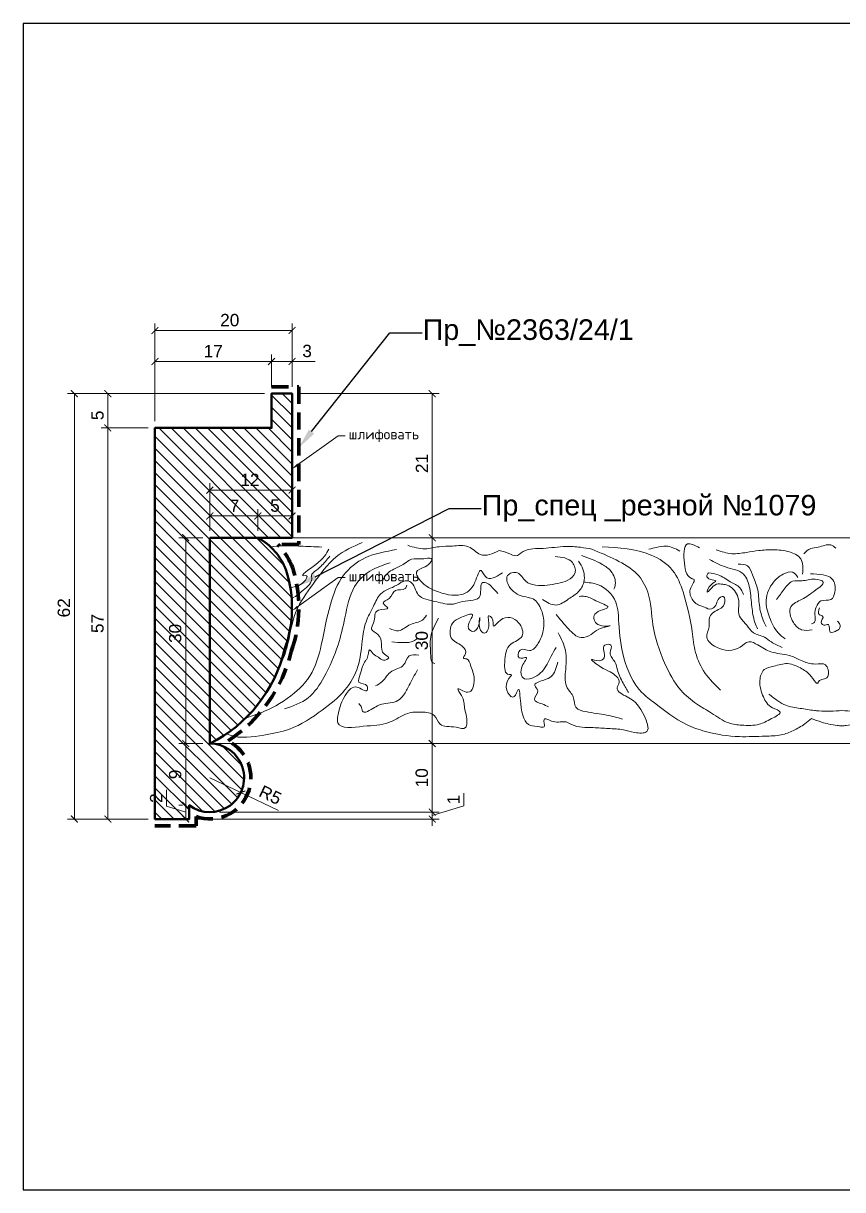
# Model space of a CAD drawing. Header units: millimetres. Extents: x 1289 to 1549, y -5571 to -5401.
# Drawn here: x 1288.6 to 1408.1, y -5571.3 to -5401.3 of the extents above; entities that cross this region are included whole.
import ezdxf
from ezdxf import colors
from ezdxf.entities.mleader import LeaderData, LeaderLine
from ezdxf.math import Vec2, Vec3

# ---------------------------------------------------------------- set-up
doc = ezdxf.new("R2010")
doc.units = ezdxf.units.MM
doc.linetypes.add('HIDDEN', pattern=[0.375, 0.25, -0.125])
for name, color, linetype, lineweight in [('0.15', 7, 'Continuous', 15), ('линия 15', 7, 'Continuous', 15), ('линия 50', 1, 'Continuous', 140), ('служебный слой РАЗМЕРЫ', 7, 'Continuous', 9)]:
    doc.layers.add(name, color=color, linetype=linetype, lineweight=lineweight)
doc.layers.add('Outside panel', color=7, linetype='Continuous', lineweight=18, true_color=0x7f5e57)
doc.layers.add('размеры в модели', color=7, linetype='Continuous')
doc.styles.get("Standard").update_dxf_attribs({"font": 'arial.ttf'})
doc.styles.add('ЕСКД профили текст', font='isocpeur.ttf')
doc.dimstyles.new('M_1', dxfattribs={"dimtxt": 1.8, "dimasz": 1, "dimexe": 1, "dimexo": 1, "dimgap": 0.6, "dimtad": 1, "dimdec": 0, "dimdsep": 46, "dimtxsty": 'Standard', "dimblk": 'ARCHTICK', "dimcen": -5, "dimclrd": 7, "dimclre": 7, "dimclrt": 7, "dimadec": 0, "dimazin": 0, "dimtfac": 1, "dimtdec": 0, "dimtmove": 0, "dimatfit": 3, "dimfxl": 1, "dimtolj": 1, "dimtzin": 0, "dimlwd": 5, "dimlwe": 5, "dimarcsym": 0})

# ---------------------------------------------------------------- blocks, each defined once
blk = doc.blocks.new('_ArchTick')
at = {"color": 0, "linetype": 'ByBlock', "const_width": 0.15}
blk.add_lwpolyline([(-0.5, -0.5), (0.5, 0.5)], dxfattribs=at)
blk = doc.blocks.new('*D17')
at = {"layer": 'Defpoints', "color": 0, "ltscale": 1000, "transparency": 16777216}
for p in [(1322.83, -5473.14), (1315.83, -5476.31), (1322.83, -5476.31)]:
    blk.add_point(p, dxfattribs=at)
at = {"layer": 'линия 15', "color": 7, "lineweight": 5, "ltscale": 1000, "transparency": 16777216}
for p, q in [((1315.83, -5475.31), (1315.83, -5472.14)), ((1322.83, -5475.31), (1322.83, -5472.14)), ((1315.83, -5473.14), (1322.83, -5473.14))]:
    blk.add_line(p, q, dxfattribs=at)
at = {"layer": 'линия 15', "color": 7, "lineweight": 5, "ltscale": 1000, "transparency": 16777216, "rotation": 180}
blk.add_blockref('_ArchTick', (1315.83, -5473.14), dxfattribs=at)
at = {"layer": 'линия 15', "color": 7, "lineweight": 5, "ltscale": 1000, "transparency": 16777216}
blk.add_blockref('_ArchTick', (1322.83, -5473.14), dxfattribs=at)
at = {"layer": 'линия 15', "color": 7, "ltscale": 1000, "transparency": 16777216, "insert": (1319.44, -5471.64), "char_height": 1.8, "attachment_point": 5}
blk.add_mtext('\\A1;7', dxfattribs=at)
blk = doc.blocks.new('*D16')
at = {"layer": 'Defpoints', "color": 0, "ltscale": 1000, "transparency": 16777216}
for p in [(1324.83, -5455.31), (1296.07, -5517.31), (1307.83, -5517.31)]:
    blk.add_point(p, dxfattribs=at)
at = {"layer": 'линия 15', "color": 7, "lineweight": 5, "ltscale": 1000, "transparency": 16777216}
for p, q in [((1323.83, -5455.31), (1295.07, -5455.31)), ((1296.07, -5455.31), (1296.07, -5517.31)), ((1306.83, -5517.31), (1295.07, -5517.31))]:
    blk.add_line(p, q, dxfattribs=at)
for p, rotation in [((1296.07, -5455.31), 90), ((1296.07, -5517.31), 270)]:
    blk.add_blockref('_ArchTick', p, dxfattribs=dict(at, rotation=rotation))
at = {"layer": 'линия 15', "color": 7, "ltscale": 1000, "transparency": 16777216, "insert": (1294.55, -5486.53), "char_height": 1.8, "attachment_point": 5, "rotation": 90}
blk.add_mtext('\\A1;62', dxfattribs=at)
blk = doc.blocks.new('*D15')
at = {"layer": 'Defpoints', "color": 0, "ltscale": 1000, "transparency": 16777216}
for p in [(1327.83, -5446.11), (1327.83, -5455.31), (1307.83, -5460.31)]:
    blk.add_point(p, dxfattribs=at)
at = {"layer": 'линия 15', "color": 7, "lineweight": 5, "ltscale": 1000, "transparency": 16777216}
for p, q in [((1307.83, -5459.31), (1307.83, -5445.11)), ((1307.83, -5446.11), (1327.83, -5446.11)), ((1327.83, -5454.31), (1327.83, -5445.11))]:
    blk.add_line(p, q, dxfattribs=at)
at = {"layer": 'линия 15', "color": 7, "lineweight": 5, "ltscale": 1000, "transparency": 16777216, "rotation": 180}
blk.add_blockref('_ArchTick', (1307.83, -5446.11), dxfattribs=at)
at = {"layer": 'линия 15', "color": 7, "lineweight": 5, "ltscale": 1000, "transparency": 16777216}
blk.add_blockref('_ArchTick', (1327.83, -5446.11), dxfattribs=at)
at = {"layer": 'линия 15', "color": 7, "ltscale": 1000, "transparency": 16777216, "insert": (1318.74, -5444.6), "char_height": 1.8, "attachment_point": 5}
blk.add_mtext('\\A1;20', dxfattribs=at)
blk = doc.blocks.new('*D14')
at = {"layer": 'Defpoints', "color": 0, "ltscale": 1000, "transparency": 16777216}
for p in [(1315.83, -5511.31), (1320.35, -5513.45)]:
    blk.add_point(p, dxfattribs=at)
at = {"layer": 'линия 15', "color": 7, "lineweight": 5, "ltscale": 1000, "transparency": 16777216}
for p in [(1315.83, -5511.31), (1325.87, -5516.06)]:
    blk.add_line(p, (1320.35, -5513.45), dxfattribs=at)
at = {"layer": 'линия 15', "color": 7, "lineweight": 5, "ltscale": 1000, "transparency": 16777216, "rotation": 154.6642434018497}
blk.add_blockref('_ArchTick', (1320.35, -5513.45), dxfattribs=at)
at = {"layer": 'линия 15', "color": 7, "ltscale": 1000, "transparency": 16777216, "insert": (1324.66, -5513.81), "char_height": 1.8, "attachment_point": 5, "rotation": 334.6642}
blk.add_mtext('\\A1;R5', dxfattribs=at)
blk = doc.blocks.new('*D13')
at = {"layer": 'Defpoints', "color": 0, "ltscale": 1000, "transparency": 16777216}
for p in [(1312.83, -5515.31), (1312.31, -5517.31), (1312.83, -5517.31)]:
    blk.add_point(p, dxfattribs=at)
at = {"layer": 'линия 15', "color": 7, "lineweight": 5, "ltscale": 1000, "transparency": 16777216}
for p, q in [((1309.51, -5515.46), (1309.51, -5513.07)), ((1312.31, -5516.31), (1309.51, -5515.46)), ((1311.83, -5515.31), (1311.31, -5515.31)), ((1312.31, -5515.31), (1312.31, -5517.31)), ((1311.83, -5517.31), (1311.31, -5517.31))]:
    blk.add_line(p, q, dxfattribs=at)
for p, rotation in [((1312.31, -5515.31), 90), ((1312.31, -5517.31), 270)]:
    blk.add_blockref('_ArchTick', p, dxfattribs=dict(at, rotation=rotation))
at = {"layer": 'линия 15', "color": 7, "ltscale": 1000, "transparency": 16777216, "insert": (1308, -5514.27), "char_height": 1.8, "attachment_point": 5, "rotation": 90}
blk.add_mtext('\\A1;2', dxfattribs=at)
blk = doc.blocks.new('*D12')
at = {"layer": 'Defpoints', "color": 0, "ltscale": 1000, "transparency": 16777216}
for p in [(1315.83, -5506.31), (1312.31, -5515.31), (1312.83, -5515.31)]:
    blk.add_point(p, dxfattribs=at)
at = {"layer": 'линия 15', "color": 7, "lineweight": 5, "ltscale": 1000, "transparency": 16777216}
for p, q in [((1314.83, -5506.31), (1311.31, -5506.31)), ((1312.31, -5506.31), (1312.31, -5515.31)), ((1311.83, -5515.31), (1311.31, -5515.31))]:
    blk.add_line(p, q, dxfattribs=at)
for p, rotation in [((1312.31, -5506.31), 90), ((1312.31, -5515.31), 270)]:
    blk.add_blockref('_ArchTick', p, dxfattribs=dict(at, rotation=rotation))
at = {"layer": 'линия 15', "color": 7, "ltscale": 1000, "transparency": 16777216, "insert": (1310.79, -5510.81), "char_height": 1.8, "attachment_point": 5, "rotation": 90}
blk.add_mtext('\\A1;9', dxfattribs=at)
blk = doc.blocks.new('*D11')
at = {"layer": 'Defpoints', "color": 0, "ltscale": 1000, "transparency": 16777216}
for p in [(1315.83, -5476.31), (1312.31, -5506.31), (1315.83, -5506.31)]:
    blk.add_point(p, dxfattribs=at)
at = {"layer": 'линия 15', "color": 7, "lineweight": 5, "ltscale": 1000, "transparency": 16777216}
for p, q in [((1314.83, -5476.31), (1311.31, -5476.31)), ((1312.31, -5476.31), (1312.31, -5506.31)), ((1314.83, -5506.31), (1311.31, -5506.31))]:
    blk.add_line(p, q, dxfattribs=at)
for p, rotation in [((1312.31, -5476.31), 90), ((1312.31, -5506.31), 270)]:
    blk.add_blockref('_ArchTick', p, dxfattribs=dict(at, rotation=rotation))
at = {"layer": 'линия 15', "color": 7, "ltscale": 1000, "transparency": 16777216, "insert": (1310.79, -5490.26), "char_height": 1.8, "attachment_point": 5, "rotation": 90}
blk.add_mtext('\\A1;30', dxfattribs=at)
blk = doc.blocks.new('*D10')
at = {"layer": 'Defpoints', "color": 0, "ltscale": 1000, "transparency": 16777216}
for p in [(1327.83, -5469.38), (1315.83, -5476.31), (1327.83, -5476.31)]:
    blk.add_point(p, dxfattribs=at)
at = {"layer": 'линия 15', "color": 7, "lineweight": 5, "ltscale": 1000, "transparency": 16777216}
for p, q in [((1315.83, -5475.31), (1315.83, -5468.38)), ((1327.83, -5475.31), (1327.83, -5468.38)), ((1315.83, -5469.38), (1327.83, -5469.38))]:
    blk.add_line(p, q, dxfattribs=at)
at = {"layer": 'линия 15', "color": 7, "lineweight": 5, "ltscale": 1000, "transparency": 16777216, "rotation": 180}
blk.add_blockref('_ArchTick', (1315.83, -5469.38), dxfattribs=at)
at = {"layer": 'линия 15', "color": 7, "lineweight": 5, "ltscale": 1000, "transparency": 16777216}
blk.add_blockref('_ArchTick', (1327.83, -5469.38), dxfattribs=at)
at = {"layer": 'линия 15', "color": 7, "ltscale": 1000, "transparency": 16777216, "insert": (1321.68, -5467.88), "char_height": 1.8, "attachment_point": 5}
blk.add_mtext('\\A1;12', dxfattribs=at)
blk = doc.blocks.new('*D9')
at = {"layer": 'Defpoints', "color": 0, "ltscale": 1000, "transparency": 16777216}
for p in [(1316.22, -5516.29), (1312.83, -5517.31), (1348.27, -5517.31)]:
    blk.add_point(p, dxfattribs=at)
at = {"layer": 'линия 15', "color": 7, "lineweight": 5, "ltscale": 1000, "transparency": 16777216}
for p, q in [((1352.89, -5515.41), (1352.89, -5513.55)), ((1317.22, -5516.29), (1349.27, -5516.29)), ((1348.27, -5516.29), (1348.27, -5515.29)), ((1348.27, -5516.8), (1352.89, -5515.41)), ((1348.27, -5516.29), (1348.27, -5517.31)), ((1348.27, -5516.29), (1348.27, -5517.31)), ((1313.83, -5517.31), (1349.27, -5517.31)), ((1348.27, -5517.31), (1348.27, -5518.31))]:
    blk.add_line(p, q, dxfattribs=at)
for p, rotation in [((1348.27, -5516.29), 270), ((1348.27, -5517.31), 90)]:
    blk.add_blockref('_ArchTick', p, dxfattribs=dict(at, rotation=rotation))
at = {"layer": 'линия 15', "color": 7, "ltscale": 1000, "transparency": 16777216, "insert": (1351.38, -5514.48), "char_height": 1.8, "attachment_point": 5, "rotation": 90}
blk.add_mtext('\\A1;1', dxfattribs=at)
blk = doc.blocks.new('*D8')
at = {"layer": 'Defpoints', "color": 0, "ltscale": 1000, "transparency": 16777216}
for p in [(1315.83, -5506.31), (1316.22, -5516.29), (1348.27, -5516.29)]:
    blk.add_point(p, dxfattribs=at)
at = {"layer": 'линия 15', "color": 7, "lineweight": 5, "ltscale": 1000, "transparency": 16777216}
for p, q in [((1316.83, -5506.31), (1349.27, -5506.31)), ((1348.27, -5506.31), (1348.27, -5516.29)), ((1317.22, -5516.29), (1349.27, -5516.29))]:
    blk.add_line(p, q, dxfattribs=at)
for p, rotation in [((1348.27, -5506.31), 90), ((1348.27, -5516.29), 270)]:
    blk.add_blockref('_ArchTick', p, dxfattribs=dict(at, rotation=rotation))
at = {"layer": 'линия 15', "color": 7, "ltscale": 1000, "transparency": 16777216, "insert": (1346.76, -5511.3), "char_height": 1.8, "attachment_point": 5, "rotation": 90}
blk.add_mtext('\\A1;10', dxfattribs=at)
blk = doc.blocks.new('*D7')
at = {"layer": 'Defpoints', "color": 0, "ltscale": 1000, "transparency": 16777216}
for p in [(1327.83, -5476.31), (1315.83, -5506.31), (1348.27, -5506.31)]:
    blk.add_point(p, dxfattribs=at)
at = {"layer": 'линия 15', "color": 7, "lineweight": 5, "ltscale": 1000, "transparency": 16777216}
for p, q in [((1328.83, -5476.31), (1349.27, -5476.31)), ((1348.27, -5476.31), (1348.27, -5506.31)), ((1316.83, -5506.31), (1349.27, -5506.31))]:
    blk.add_line(p, q, dxfattribs=at)
for p, rotation in [((1348.27, -5476.31), 90), ((1348.27, -5506.31), 270)]:
    blk.add_blockref('_ArchTick', p, dxfattribs=dict(at, rotation=rotation))
at = {"layer": 'линия 15', "color": 7, "ltscale": 1000, "transparency": 16777216, "insert": (1346.75, -5491.31), "char_height": 1.8, "attachment_point": 5, "rotation": 90}
blk.add_mtext('\\A1;30', dxfattribs=at)
blk = doc.blocks.new('*D6')
at = {"layer": 'Defpoints', "color": 0, "ltscale": 1000, "transparency": 16777216}
for p in [(1327.83, -5455.31), (1327.83, -5476.31), (1348.27, -5476.31)]:
    blk.add_point(p, dxfattribs=at)
at = {"layer": 'линия 15', "color": 7, "lineweight": 5, "ltscale": 1000, "transparency": 16777216}
for p, q in [((1328.83, -5455.31), (1349.27, -5455.31)), ((1348.27, -5455.31), (1348.27, -5476.31)), ((1328.83, -5476.31), (1349.27, -5476.31))]:
    blk.add_line(p, q, dxfattribs=at)
for p, rotation in [((1348.27, -5455.31), 90), ((1348.27, -5476.31), 270)]:
    blk.add_blockref('_ArchTick', p, dxfattribs=dict(at, rotation=rotation))
at = {"layer": 'линия 15', "color": 7, "ltscale": 1000, "transparency": 16777216, "insert": (1346.77, -5465.49), "char_height": 1.8, "attachment_point": 5, "rotation": 90}
blk.add_mtext('\\A1;21', dxfattribs=at)
blk = doc.blocks.new('*D5')
at = {"layer": 'Defpoints', "color": 0, "ltscale": 1000, "transparency": 16777216}
for p in [(1307.83, -5460.31), (1300.96, -5517.31), (1307.83, -5517.31)]:
    blk.add_point(p, dxfattribs=at)
at = {"layer": 'линия 15', "color": 7, "lineweight": 5, "ltscale": 1000, "transparency": 16777216}
for p, q in [((1306.83, -5460.31), (1299.96, -5460.31)), ((1300.96, -5460.31), (1300.96, -5517.31)), ((1306.83, -5517.31), (1299.96, -5517.31))]:
    blk.add_line(p, q, dxfattribs=at)
for p, rotation in [((1300.96, -5460.31), 90), ((1300.96, -5517.31), 270)]:
    blk.add_blockref('_ArchTick', p, dxfattribs=dict(at, rotation=rotation))
at = {"layer": 'линия 15', "color": 7, "ltscale": 1000, "transparency": 16777216, "insert": (1299.45, -5488.81), "char_height": 1.8, "attachment_point": 5, "rotation": 90}
blk.add_mtext('\\A1;57', dxfattribs=at)
blk = doc.blocks.new('*D4')
at = {"layer": 'Defpoints', "color": 0, "ltscale": 1000, "transparency": 16777216}
for p in [(1324.83, -5455.31), (1300.96, -5460.31), (1307.83, -5460.31)]:
    blk.add_point(p, dxfattribs=at)
at = {"layer": 'линия 15', "color": 7, "lineweight": 5, "ltscale": 1000, "transparency": 16777216}
for p, q in [((1323.83, -5455.31), (1299.96, -5455.31)), ((1300.96, -5455.31), (1300.96, -5460.31)), ((1306.83, -5460.31), (1299.96, -5460.31))]:
    blk.add_line(p, q, dxfattribs=at)
for p, rotation in [((1300.96, -5455.31), 90), ((1300.96, -5460.31), 270)]:
    blk.add_blockref('_ArchTick', p, dxfattribs=dict(at, rotation=rotation))
at = {"layer": 'линия 15', "color": 7, "ltscale": 1000, "transparency": 16777216, "insert": (1299.45, -5458.48), "char_height": 1.8, "attachment_point": 5, "rotation": 90}
blk.add_mtext('\\A1;5', dxfattribs=at)
blk = doc.blocks.new('*D3')
at = {"layer": 'Defpoints', "color": 0, "ltscale": 1000, "transparency": 16777216}
for p in [(1307.83, -5450.62), (1324.83, -5455.31), (1307.83, -5460.31)]:
    blk.add_point(p, dxfattribs=at)
at = {"layer": 'линия 15', "color": 7, "lineweight": 5, "ltscale": 1000, "transparency": 16777216}
for p, q in [((1307.83, -5459.31), (1307.83, -5449.62)), ((1324.83, -5454.31), (1324.83, -5449.62)), ((1324.83, -5450.62), (1307.83, -5450.62))]:
    blk.add_line(p, q, dxfattribs=at)
at = {"layer": 'линия 15', "color": 7, "lineweight": 5, "ltscale": 1000, "transparency": 16777216, "rotation": 180}
blk.add_blockref('_ArchTick', (1307.83, -5450.62), dxfattribs=at)
at = {"layer": 'линия 15', "color": 7, "lineweight": 5, "ltscale": 1000, "transparency": 16777216}
blk.add_blockref('_ArchTick', (1324.83, -5450.62), dxfattribs=at)
at = {"layer": 'линия 15', "color": 7, "ltscale": 1000, "transparency": 16777216, "insert": (1316.33, -5449.12), "char_height": 1.8, "attachment_point": 5}
blk.add_mtext('\\A1;17', dxfattribs=at)
blk = doc.blocks.new('*D2')
at = {"layer": 'Defpoints', "color": 0, "ltscale": 1000, "transparency": 16777216}
for p in [(1327.83, -5450.62), (1324.83, -5455.31), (1327.83, -5455.31)]:
    blk.add_point(p, dxfattribs=at)
at = {"layer": 'линия 15', "color": 7, "lineweight": 5, "ltscale": 1000, "transparency": 16777216}
for p, q in [((1324.83, -5454.31), (1324.83, -5449.62)), ((1327.83, -5454.31), (1327.83, -5449.62)), ((1324.83, -5450.62), (1327.83, -5450.62)), ((1327.83, -5450.62), (1331.21, -5450.62))]:
    blk.add_line(p, q, dxfattribs=at)
at = {"layer": 'линия 15', "color": 7, "lineweight": 5, "ltscale": 1000, "transparency": 16777216, "rotation": 180}
blk.add_blockref('_ArchTick', (1324.83, -5450.62), dxfattribs=at)
at = {"layer": 'линия 15', "color": 7, "lineweight": 5, "ltscale": 1000, "transparency": 16777216}
blk.add_blockref('_ArchTick', (1327.83, -5450.62), dxfattribs=at)
at = {"layer": 'линия 15', "color": 7, "ltscale": 1000, "transparency": 16777216, "insert": (1330.02, -5449.1), "char_height": 1.8, "attachment_point": 5}
blk.add_mtext('\\A1;3', dxfattribs=at)

msp = doc.modelspace()

# ---------------------------------------------------------------- hatches: boundary and pattern name
at = {"layer": 'Outside panel', "ltscale": 1000}
h = msp.add_hatch(dxfattribs=at)
h.set_pattern_fill('ANSI31', color=256, scale=10, angle=-90)
h.set_pattern_definition([(315, (93983.6484, 301811.1182), (0.8838834765, 0.8838834765), [])])
h.paths.add_polyline_path([(1326.74, -5492.59, 0.16663), (1326.97, -5481.07, 0.179939), (1322.83, -5476.31), (1315.83, -5476.31), (1315.83, -5506.31, 0.222451)], flags=17)
h.paths.add_polyline_path([(1322.83, -5476.31), (1327.83, -5476.31), (1327.83, -5455.31), (1324.83, -5455.31), (1324.83, -5460.31), (1307.83, -5460.31), (1307.83, -5517.31), (1312.83, -5517.31), (1312.83, -5515.31, 1.387426), (1315.83, -5506.31), (1315.83, -5476.31)])

# ---------------------------------------------------------------- linework, layer by layer
at = {"color": 6, "ltscale": 1000}
msp.add_lwpolyline([(1288.63, -5571.34), (1543.63, -5571.34), (1543.63, -5401.34), (1288.63, -5401.34)], close=True, dxfattribs=at)
at = {"lineweight": 50}
msp.add_lwpolyline([(1322.83, -5476.31, -0.179939), (1326.97, -5481.07, -0.16663), (1326.74, -5492.59, -0.222451), (1315.83, -5506.31, -1.387426), (1312.83, -5515.31), (1312.83, -5517.31), (1307.83, -5517.31), (1307.83, -5460.31), (1324.83, -5460.31), (1324.83, -5455.31), (1327.83, -5455.31), (1327.83, -5476.31)], format="xyb", close=True, dxfattribs=at)
for points in [[(1322.83, -5476.31), (1315.83, -5476.31)], [(1315.83, -5506.31), (1315.83, -5476.31)]]:
    msp.add_lwpolyline(points, dxfattribs=at)
at = {"layer": '0.15', "color": 7, "ltscale": 1000}
for points in [[(1408.03, -5476.31), (1327.83, -5476.31)], [(1408.03, -5476.31), (1508.03, -5476.31)], [(1408.03, -5506.31), (1315.83, -5506.31)], [(1408.03, -5506.31), (1508.03, -5506.31)]]:
    msp.add_lwpolyline(points, dxfattribs=at)
for points, knots in [([(1325.78, -5495.58), (1326.32, -5494.56), (1327.45, -5491.78), (1327.87, -5487.11), (1331.05, -5482.97), (1333.74, -5478.95), (1336.7, -5477.62), (1338.03, -5477.02)], [101.355708, 101.355708, 101.355708, 101.355708, 104.776411, 110.347867, 114.943983, 120.198146, 124.493393, 124.493393, 124.493393, 124.493393]), ([(1344.7, -5477.42), (1345.55, -5477.69), (1347.06, -5478.17), (1349.25, -5477.52), (1351.33, -5477.59), (1353.59, -5477.19), (1355.44, -5479.37), (1357.06, -5478.69), (1358.03, -5478.15)], [0, 0, 0, 0, 2.598263, 4.659404, 6.598351, 8.944382, 11.008411, 13.892194, 13.892194, 13.892194, 13.892194]), ([(1343.05, -5478.04), (1341.48, -5478.31), (1338.56, -5478.8), (1334.87, -5481.74), (1333.12, -5486.48), (1332.29, -5491.5), (1331.05, -5496), (1328.16, -5499.21), (1324.87, -5501.27), (1322.16, -5502.25), (1321.06, -5502.6)], [0, 0, 0, 0, 4.722519, 8.762068, 13.439112, 19.470689, 24.221295, 27.026779, 32.231184, 35.684963, 35.684963, 35.684963, 35.684963]), ([(1324.66, -5477.62), (1325.36, -5477.57), (1326.69, -5477.41), (1329.33, -5477.56), (1331.15, -5477.63), (1332.19, -5477.67)], [14.256597, 14.256597, 14.256597, 14.256597, 16.370514, 18.787224, 21.905043, 21.905043, 21.905043, 21.905043]), ([(1333.2, -5477.98), (1332.83, -5478.64), (1332.17, -5479.82), (1328.57, -5482.02), (1330.32, -5481.73), (1329.22, -5483.42), (1328.23, -5483.39), (1327.63, -5483.6), (1327.58, -5483.61)], [0, 0, 0, 0, 2.950829, 5.32058, 5.726368, 6.726424, 8.725445, 8.888679, 8.888679, 8.888679, 8.888679]), ([(1333.35, -5479.02), (1332.91, -5479.53), (1332.22, -5480.32), (1331.32, -5481.13), (1330.55, -5481.62), (1330.76, -5482.27), (1330.54, -5483.07), (1329.65, -5483.77), (1328.78, -5484.58), (1328.18, -5484.96), (1327.8, -5485.08), (1327.76, -5485.1)], [0, 0, 0, 0, 1.996613, 3.095658, 3.854982, 4.254205, 4.987272, 6.195873, 7.548894, 8.455885, 8.551586, 8.551586, 8.551586, 8.551586]), ([(1357.83, -5484.42), (1357.56, -5484.12), (1357.08, -5483.61), (1356.46, -5482.96), (1355.04, -5482.6), (1355.9, -5485.72), (1353, -5485.32), (1351.02, -5486.29), (1348.82, -5485.49), (1346, -5485.22), (1345.74, -5483.12), (1344.38, -5482.32), (1342.85, -5483.57), (1340.65, -5484.07), (1339.69, -5486.49), (1338.41, -5488.61), (1338, -5491.7), (1337.69, -5495.2), (1335.61, -5498.83), (1331.99, -5501.7), (1328.07, -5504.3), (1323.4, -5505.15), (1320.14, -5505.67), (1318.44, -5504.95), (1318.28, -5504.87)], [0, 0, 0, 0, 1.198554, 2.090345, 2.791525, 4.711575, 7.42895, 8.798671, 11.397569, 14.158007, 16.096489, 16.742124, 18.489454, 21.127573, 23.237023, 25.752615, 28.63287, 32.389, 36.265198, 40.709546, 46.218257, 50.045629, 55.000192, 55.540931, 55.540931, 55.540931, 55.540931]), ([(1403.59, -5502.65), (1404.08, -5502.84), (1404.91, -5503.16), (1406.18, -5503.51), (1407.17, -5503.65), (1407.81, -5503.72), (1408.03, -5503.74)], [0, 0, 0, 0, 1.581407, 2.669512, 3.938528, 4.588421, 4.588421, 4.588421, 4.588421]), ([(1412.46, -5502.65), (1411.97, -5502.84), (1411.14, -5503.16), (1409.87, -5503.51), (1408.88, -5503.65), (1408.24, -5503.72), (1408.03, -5503.74)], [0, 0, 0, 0, 1.581407, 2.669512, 3.938528, 4.588421, 4.588421, 4.588421, 4.588421])]:
    msp.add_open_spline(points, degree=3, knots=knots, dxfattribs=at)
for points in [[(1371.56, -5477.97), (1375.1, -5479.55), (1378.13, -5481.58), (1379.71, -5484.23), (1380.46, -5489.03), (1382.17, -5494.53), (1384.57, -5498.57), (1386.84, -5500.53), (1389, -5501.86), (1391.53, -5503.31), (1393.42, -5503.63), (1395.95, -5503.5), (1397.78, -5502.68), (1399.04, -5501.73), (1397.9, -5501.1), (1396.58, -5499.52), (1396.07, -5497.12), (1396.7, -5495.54), (1398.09, -5495.04), (1400.11, -5494.66), (1402.2, -5495.42), (1403.77, -5496.81), (1404.53, -5497.5), (1404.56, -5497.38), (1405.82, -5496.74), (1406.01, -5495.54), (1405.63, -5494.85), (1404.18, -5494.72), (1401.97, -5494.15), (1400.33, -5493.46), (1397.68, -5492.95), (1395.78, -5491.94), (1394.46, -5491.5), (1393.19, -5492.26), (1389.72, -5492.26), (1388.33, -5490.81), (1388.65, -5489.29), (1388.77, -5487.84), (1389.34, -5487.14), (1390.86, -5486), (1390.73, -5484.87), (1389.97, -5485.31), (1389.66, -5486.13), (1388.77, -5486.7), (1387.7, -5486.32), (1387.45, -5486.26), (1386.19, -5485.25), (1386, -5483.6), (1386.38, -5482.34), (1386.19, -5482.28), (1385.43, -5481.58), (1385.05, -5480), (1385.49, -5477.22), (1387.26, -5477.79)], [(1402.48, -5478.64), (1403.49, -5477.88), (1404.56, -5477.69), (1406.4, -5477.37), (1407.16, -5477.81)], [(1358.03, -5478.15), (1359.59, -5478.66), (1360.4, -5478.94), (1361.56, -5478.34), (1364.46, -5477.86), (1367.76, -5477.58), (1369.9, -5477.71), (1371.56, -5477.97)], [(1366.2, -5479.05), (1368.72, -5479.93), (1369.1, -5481.45), (1368.03, -5482.52), (1366.58, -5482.96), (1365.06, -5483.22), (1363.36, -5483.22), (1361.91, -5482.65), (1360.71, -5481.45), (1359.26, -5481.83), (1359.51, -5483.41), (1361.53, -5484.86), (1362.98, -5485.24), (1364.18, -5486.82), (1364.56, -5489.22), (1363.74, -5491.68), (1362.47, -5492.76), (1361.09, -5492.69), (1360.96, -5493.83), (1361.97, -5493.77), (1361.4, -5495.03), (1361.72, -5496.86), (1363.23, -5496.61), (1364.31, -5495.79), (1365.63, -5493.58), (1366.33, -5492.31)], [(1370.05, -5478.92), (1373.08, -5480.19), (1374.34, -5481.2), (1374.97, -5483.15), (1374.78, -5483.79)], [(1373.06, -5477.63), (1380.2, -5478.84), (1383.34, -5481.07), (1384.86, -5484.22), (1386.18, -5490), (1386.69, -5493.04), (1388.1, -5496.08), (1390.33, -5498.51)], [(1384.38, -5478.25), (1382.37, -5477.52), (1381.01, -5477.73), (1379.85, -5477.97)], [(1402.29, -5481.61), (1402.03, -5479.4), (1400.39, -5478.38), (1397.98, -5478.07), (1395.9, -5478.19), (1394.13, -5478.45), (1391.98, -5478.64), (1389.7, -5478.07)], [(1342.13, -5479.96), (1339.19, -5481.18), (1336.96, -5483.41), (1335.54, -5487.98), (1334.53, -5491.94), (1332.5, -5496.61), (1330.17, -5499.65), (1326.72, -5501.27)], [(1358.52, -5481.41), (1357.46, -5482.04), (1356.26, -5482.16), (1355.39, -5481.09), (1354.51, -5482.79), (1352.5, -5484.61), (1348.74, -5484.04), (1346.29, -5482.22), (1345.98, -5481.35), (1347.23, -5480.53), (1348.11, -5479.78), (1348.24, -5479.46), (1347.3, -5479.34), (1346.86, -5479.4), (1345.23, -5479.46), (1344.22, -5480.09), (1342.66, -5480.91), (1341.78, -5481.47), (1341.02, -5482.79), (1341.02, -5483.1)], [(1364.37, -5485.3), (1366.33, -5486.12), (1368.16, -5485.24), (1369.61, -5484.17), (1370.38, -5482.78), (1369.99, -5480.31), (1369.61, -5479.74)], [(1388.71, -5479.5), (1391.05, -5480.57), (1393.7, -5481.64), (1394.58, -5483.73), (1394.9, -5486.38), (1395.34, -5488.66), (1395.72, -5489.6)], [(1396.96, -5489.26), (1396.45, -5488.04), (1396, -5486.19), (1395.68, -5483.62), (1394.97, -5481.7), (1394.27, -5480.42), (1392.92, -5480.16)], [(1388.58, -5481.45), (1388.33, -5481.83), (1388.84, -5482.4), (1389.66, -5482.59), (1388.96, -5483.16), (1388.39, -5484.23), (1389.72, -5483.1), (1390.67, -5483.1), (1391.3, -5483.22), (1392.18, -5483.79), (1393, -5485.81), (1393, -5487.46), (1393.63, -5488.47), (1394.14, -5489.04), (1395.15, -5490.17), (1396.73, -5490.8), (1397.74, -5491.5), (1399.31, -5492.32)], [(1388.58, -5481.45), (1389.97, -5481.71), (1391.74, -5482.72), (1393.13, -5483.6), (1393.7, -5484.61)], [(1401.59, -5482.09), (1400.89, -5481.33), (1399.44, -5481.64), (1398.05, -5482.78), (1396.98, -5485.43), (1397.48, -5487.9), (1398.73, -5490.19), (1399.76, -5491.06)], [(1403.67, -5489.73), (1402.16, -5489.73), (1400.96, -5488.66), (1400.58, -5486.38), (1402.16, -5485.31), (1404.24, -5483.92), (1405.31, -5482.78), (1404.11, -5482.34), (1402.22, -5482.59), (1400.83, -5482.66), (1399.63, -5483.79), (1398.49, -5485.31)], [(1403.45, -5481.59), (1405.29, -5481.72), (1406.56, -5482.29), (1407, -5484.25), (1406.43, -5485.33), (1404.97, -5485.52), (1404.28, -5486.41), (1404.09, -5487.49), (1404.02, -5488.63), (1403.58, -5488.88)], [(1344.58, -5483.22), (1344.32, -5483.72), (1342.94, -5483.98), (1342, -5485.17), (1341.12, -5485.86), (1341.81, -5486.56), (1340.43, -5486.87), (1339.73, -5488.7), (1339.42, -5489.64), (1340.36, -5490.4), (1340.87, -5491.78), (1341.31, -5493.29), (1341.93, -5493.8), (1341.18, -5494.17), (1340.43, -5493.73), (1339.67, -5493.23), (1339.1, -5492.66), (1338.79, -5493.92), (1338.54, -5494.24), (1337.78, -5496.19), (1337.59, -5497.38), (1338.79, -5497.95), (1338.79, -5498.52), (1337.28, -5498.08), (1335.77, -5499.02), (1334.64, -5501.6), (1334.51, -5503.3), (1338.22, -5503.8), (1341.93, -5503.24), (1343.51, -5502.48), (1344.7, -5501.92), (1346.78, -5501.73), (1348.54, -5502.23), (1349.42, -5503.49), (1351.75, -5503.93), (1353.13, -5503.99), (1353.32, -5503.3), (1353, -5501.1), (1352.56, -5499.33), (1352, -5498.33), (1353.44, -5498.83), (1354.39, -5496.94), (1353.88, -5494.93), (1353.26, -5493.98), (1352.82, -5493.86), (1353.13, -5493.23), (1352.63, -5492.1), (1351.05, -5490.9), (1351.24, -5488.76), (1352.56, -5487.88), (1354.14, -5487.5), (1353.57, -5489.52), (1354.2, -5489.96), (1355.02, -5489.14), (1355.21, -5487.94), (1355.21, -5489.52), (1355.9, -5490.21), (1356.53, -5489.26), (1356.59, -5487.69), (1356.97, -5488), (1357.22, -5489.2), (1358.22, -5488.32), (1360.87, -5488.7), (1361.37, -5490.65), (1359.73, -5491.84), (1358.85, -5494.49), (1359.48, -5496.25), (1359.8, -5496.25), (1359.23, -5497.19), (1360.24, -5499.46), (1360.8, -5498.45), (1361.18, -5500.47), (1362.63, -5503.68), (1363.95, -5503.87), (1364.58, -5503.87), (1364.58, -5502.8), (1365.9, -5503.11), (1367.79, -5503.17), (1368.6, -5503.55), (1371.77, -5503.99), (1373.97, -5504.12), (1376.17, -5504.31), (1377.8, -5504.69), (1379.57, -5504.56), (1379.19, -5502.23), (1376.73, -5499.52), (1375.23, -5498.2), (1375.54, -5497.38), (1374.22, -5495.87), (1372.84, -5495.12), (1371.51, -5494.05), (1372.65, -5494.24), (1373.34, -5493.8), (1373.46, -5491.97), (1374.34, -5491.97), (1374.22, -5493.04), (1374.91, -5494.42), (1375.29, -5495.56), (1376.11, -5497.51), (1376.92, -5498.89)], [(1370.38, -5482.78), (1372.46, -5483.16), (1375.04, -5485.68), (1375.48, -5488.76), (1376.23, -5493.8), (1378.87, -5498.89), (1380.63, -5500.34), (1385.34, -5503.53), (1388.11, -5504.54), (1393.08, -5505.3), (1396.85, -5505.23), (1399.18, -5505.04), (1400.95, -5504.41), (1402.61, -5503.45), (1403.59, -5502.65)], [(1366.33, -5487.51), (1368.16, -5489.6), (1369.99, -5490.86), (1371.44, -5490.42), (1372.57, -5489.66), (1374.22, -5489.16), (1372.45, -5488.97), (1372.01, -5487.45), (1373.9, -5486.44), (1372.13, -5485.49), (1370.55, -5484.86), (1369.73, -5484.86)], [(1404.78, -5486.52), (1404.76, -5487.55), (1405.26, -5487.77), (1405.01, -5488.67), (1405.61, -5489.05), (1406.06, -5488.95), (1406.18, -5489.25), (1406.33, -5490.07), (1407.31, -5489.85), (1407.68, -5489.52), (1407.73, -5488.95), (1407.41, -5488.47)], [(1342.05, -5489.56), (1343.37, -5489.86), (1345.11, -5488.95), (1346.84, -5488.33), (1347.45, -5487.62)], [(1349.18, -5488.03), (1348.06, -5490.78), (1348.06, -5493.54), (1348.37, -5494.56), (1348.67, -5494.66)], [(1342.36, -5491.5), (1344.19, -5491.6), (1345.51, -5491.39), (1346.13, -5490.99)], [(1366.64, -5490.17), (1367.71, -5492.76), (1367.71, -5495.85), (1367.97, -5498.19), (1368.85, -5499.52), (1369.23, -5501.03), (1370.68, -5501.66), (1373.71, -5502.17), (1376.05, -5502.74)], [(1346.33, -5493.43), (1344.9, -5493.54), (1344.09, -5494.86), (1342.36, -5495.78), (1340.93, -5497.31), (1340.01, -5497.92)], [(1346.13, -5495.58), (1344.9, -5497.82), (1344.09, -5499.25), (1343.27, -5500.06), (1340.93, -5500.57), (1339.09, -5501.49), (1338.18, -5501.7), (1337.97, -5501.08), (1337.57, -5500.47)], [(1366.58, -5494.46), (1365.63, -5496.55), (1364.56, -5497.05), (1363.23, -5497.87), (1363.67, -5498.57), (1363.17, -5499.9), (1364.31, -5500.53), (1365.25, -5500.97)], [(1397.37, -5499.09), (1398.7, -5500.1), (1399.84, -5500.74), (1401.93, -5501.18), (1404.02, -5501.5), (1404.66, -5501.56), (1408.03, -5501.5)], [(1418.68, -5499.09), (1417.35, -5500.1), (1416.21, -5500.74), (1414.12, -5501.18), (1412.03, -5501.5), (1411.4, -5501.56), (1408.03, -5501.5)]]:
    msp.add_spline(points, degree=3, dxfattribs=at)
at = {"layer": 'линия 50', "color": 1, "linetype": 'HIDDEN', "ltscale": 10, "true_color": 0xff0909}
msp.add_lwpolyline([(1324.83, -5454.31), (1328.83, -5454.31), (1328.83, -5477.31), (1325.76, -5477.31, -0.101935), (1327.92, -5480.75, -0.166169), (1327.7, -5492.88, -0.19095), (1318.49, -5505.93, -0.94149), (1313.83, -5516.96), (1313.83, -5518.31), (1307.83, -5518.31)], format="xyb", dxfattribs=at)

# ---------------------------------------------------------------- dimensions: what is measured, and where the dimension line sits
at = {"layer": 'линия 15', "color": 7, "ltscale": 1000}
for base, p1, p2, picture, middle in [((1327.83, -5446.11), (1307.83, -5460.31), (1327.83, -5455.31), '*D15', (1318.74, -5446.11)), ((1327.83, -5450.62), (1324.83, -5455.31), (1327.83, -5455.31), '*D2', (1330.02, -5450.62)), ((1327.83, -5469.38), (1315.83, -5476.31), (1327.83, -5476.31), '*D10', (1321.68, -5469.38)), ((1322.83, -5473.14), (1315.83, -5476.31), (1322.83, -5476.31), '*D17', (1319.44, -5473.14))]:
    dim = msp.add_linear_dim(base=base, p1=p1, p2=p2, dimstyle='M_1', dxfattribs=at)
    dim.commit()
    dim.dimension.update_dxf_attribs({"geometry": picture, "text_midpoint": middle, "dimtype": 128})
dim = msp.add_linear_dim(base=(1307.83, -5450.62), p1=(1324.83, -5455.31), p2=(1307.83, -5460.31), dimstyle='M_1', dxfattribs=at)
dim.commit()
dim.dimension.update_dxf_attribs({"geometry": '*D3', "text_midpoint": (1316.33, -5449.12)})
for base, p1, p2, picture, middle in [((1296.07, -5517.31), (1324.83, -5455.31), (1307.83, -5517.31), '*D16', (1296.07, -5486.53)), ((1300.96, -5460.31), (1324.83, -5455.31), (1307.83, -5460.31), '*D4', (1300.96, -5458.48)), ((1348.27, -5476.31), (1327.83, -5455.31), (1327.83, -5476.31), '*D6', (1348.27, -5465.49)), ((1312.31, -5506.31), (1315.83, -5476.31), (1315.83, -5506.31), '*D11', (1312.31, -5490.26))]:
    dim = msp.add_linear_dim(base=base, p1=p1, p2=p2, angle=90, dimstyle='M_1', dxfattribs=at)
    dim.commit()
    dim.dimension.update_dxf_attribs({"geometry": picture, "text_midpoint": middle, "dimtype": 128})
for base, p1, p2, picture, middle in [((1300.96, -5517.31), (1307.83, -5460.31), (1307.83, -5517.31), '*D5', (1299.45, -5488.81)), ((1348.27, -5506.31), (1327.83, -5476.31), (1315.83, -5506.31), '*D7', (1346.75, -5491.31)), ((1312.31, -5515.31), (1315.83, -5506.31), (1312.83, -5515.31), '*D12', (1310.79, -5510.81)), ((1348.27, -5516.29), (1315.83, -5506.31), (1316.22, -5516.29), '*D8', (1346.76, -5511.3)), ((1312.31, -5517.31), (1312.83, -5515.31), (1312.83, -5517.31), '*D13', (1308, -5514.86)), ((1348.27, -5517.31), (1316.22, -5516.29), (1312.83, -5517.31), '*D9', (1351.38, -5514.81))]:
    dim = msp.add_linear_dim(base=base, p1=p1, p2=p2, angle=90, dimstyle='M_1', dxfattribs=at)
    dim.commit()
    dim.dimension.update_dxf_attribs({"geometry": picture, "text_midpoint": middle})
msp.add_linear_dim(base=(1327.83, -5473.14), p1=(1322.83, -5476.31), p2=(1327.83, -5476.31), dimstyle='M_1', dxfattribs=at).render()
dim = msp.add_radius_dim(center=(1315.83, -5511.31), mpoint=(1320.35, -5513.45), dimstyle='M_1', dxfattribs=at)
dim.commit()
dim.dimension.update_dxf_attribs({"geometry": '*D14', "text_midpoint": (1324.66, -5513.81)})

# ---------------------------------------------------------------- leaders
at = {"layer": 'размеры в модели', "color": 7, "ltscale": 1000}
ml = msp.add_multileader_mtext('Standard', dxfattribs=at)
ml.set_content('\\A1;Пр_№2363/24/1  ', color=7)
ml.set_leader_properties()
ml.build(insert=Vec2(0, 0))
ml.multileader.update_dxf_attribs({"text_right_attachment_type": 6, "dogleg_length": 0.36, "arrow_head_size": 3})
ctx = ml.context
ctx.base_point, ctx.char_height, ctx.arrow_head_size, ctx.landing_gap_size, ctx.plane_origin = Vec3(1346.78, -5446.46), 3, 3, 0.09, Vec3(1310.24, -5465.92)
ctx.right_attachment = 6
notes = []
notes.append((ctx, [(1, (1, 1, 0), (1342.11, -5446.46), (1, 0), 4.68, [(0, [(1328.81, -5463.2)], 0, [])])]))
ctx.mtext.insert, ctx.mtext.flow_direction = Vec3(1346.87, -5444.48), 5
ml = msp.add_multileader_mtext('Standard', dxfattribs=at)
ml.set_content('\\A1;Пр_спец _резной №1079 ', color=7)
ml.set_leader_properties()
ml.build(insert=Vec2(0, 0))
ml.multileader.update_dxf_attribs({"text_right_attachment_type": 6, "dogleg_length": 0.36, "arrow_head_size": 3})
ctx = ml.context
ctx.base_point, ctx.char_height, ctx.arrow_head_size, ctx.landing_gap_size, ctx.plane_origin = Vec3(1355.41, -5472.03), 3, 3, 0.09, Vec3(1309.98, -5486.08)
ctx.right_attachment = 6
notes.append((ctx, [(1, (1, 1, 0), (1350.73, -5472.03), (1, 0), 4.68, [(0, [(1328.55, -5483.36)], 0, [])])]))
ctx.mtext.insert, ctx.mtext.flow_direction = Vec3(1355.5, -5470.06), 5
at = {"layer": 'служебный слой РАЗМЕРЫ'}
ml = msp.add_multileader_mtext('Standard', dxfattribs=at)
ml.set_content('\\A1;шлифовать', color=256, style='ЕСКД профили текст')
ml.set_leader_properties(color=256, linetype='ByLayer', lineweight=-1)
ml.build(insert=Vec2(0, 0))
ml.multileader.update_dxf_attribs({"dogleg_length": 1, "arrow_head_size": 1})
ctx = ml.context
ctx.base_point, ctx.char_height, ctx.arrow_head_size, ctx.landing_gap_size, ctx.plane_origin = Vec3(1335.57, -5461.44), 1.5, 1, 0.5, Vec3(1355.48, -5429.28)
notes.append((ctx, [(1, (1, 1, 0), (1334.57, -5461.44), (1, 0), 1, [(0, [(1327.81, -5466.29)], 0, [])])]))
ctx.mtext.insert, ctx.mtext.flow_direction = Vec3(1336.07, -5460.47), 5
ml = msp.add_multileader_mtext('Standard', dxfattribs=at)
ml.set_content('\\A1;шлифовать', color=256, style='ЕСКД профили текст')
ml.set_leader_properties(color=256, linetype='ByLayer', lineweight=-1)
ml.build(insert=Vec2(0, 0))
ml.multileader.update_dxf_attribs({"dogleg_length": 1, "arrow_head_size": 1})
ctx = ml.context
ctx.base_point, ctx.char_height, ctx.arrow_head_size, ctx.landing_gap_size, ctx.plane_origin = Vec3(1335.56, -5482.13), 1.5, 1, 0.5, Vec3(1355.47, -5449.97)
notes.append((ctx, [(1, (1, 1, 0), (1334.56, -5482.13), (1, 0), 1, [(0, [(1327.81, -5486.98)], 0, [])])]))
ctx.mtext.insert, ctx.mtext.flow_direction = Vec3(1336.06, -5481.16), 5
for ctx, leaders in notes:
    for number, flags, end, landing, length, lines in leaders:
        leader = LeaderData()
        leader.index, (leader.has_last_leader_line, leader.has_dogleg_vector, leader.attachment_direction) = number, flags
        leader.last_leader_point, leader.dogleg_vector, leader.dogleg_length = Vec3(end), Vec3(landing), length
        for number, points, colour, breaks in lines:
            line = LeaderLine()
            line.index, line.vertices, line.color, line.breaks = number, Vec3.list(points), colors.encode_raw_color(colour), breaks
            leader.lines.append(line)
        ctx.leaders.append(leader)

doc.saveas('drawing.dxf')
